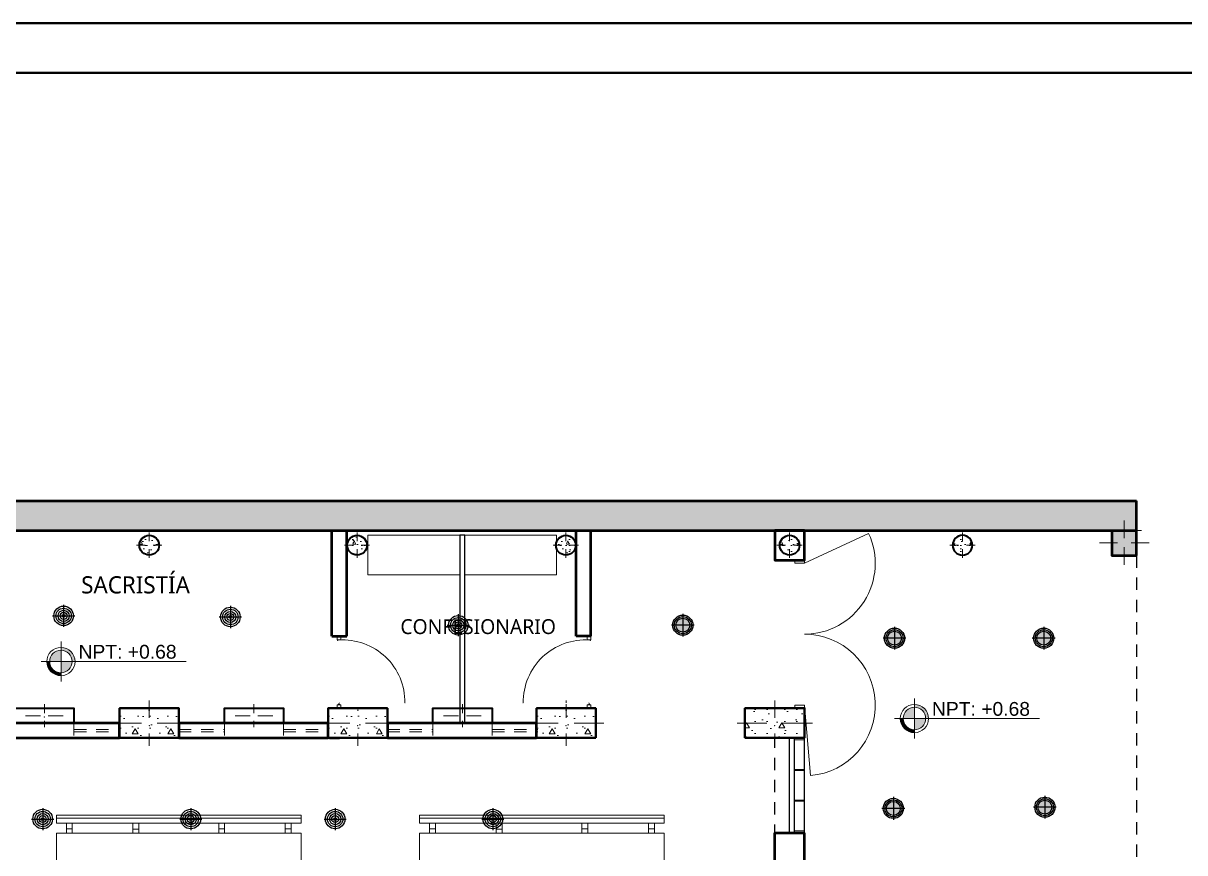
# Model space of a CAD drawing. Header units: metres. Extents: x 44 to 146, y 191 to 279.
# Drawn here: x 51.67 to 63.42, y 270.45 to 278.84 of the extents above; entities that cross this region are included whole.
import ezdxf
from ezdxf.lldxf.tags import DXFTag

# ---------------------------------------------------------------- set-up
doc = ezdxf.new("R2010")
doc.units = ezdxf.units.M
doc.set_wipeout_variables(frame=1)
for name, pattern in [('DASHED2', [0.375, 0.25, -0.125]), ('HIDDEN2', [0.1875, 0.125, -0.0625]), ('RAYITAS2', [0.1875, 0.125, -0.0625])]:
    doc.linetypes.add(name, pattern=pattern)
for name, color, linetype, lineweight in [('0_Pluma_Nº__1', 8, 'Continuous', 0), ('A-DOOR', 31, 'Continuous', 18), ('COLUMNAS 50', 7, 'Continuous', 50), ('Equipamiento SR', 253, 'Continuous', 0), ('GRAFO 0 BLANCO', 7, 'Continuous', 0), ('GRAFO01', 7, 'Continuous', 0), ('letras sr', 7, 'Continuous', 5), ('linea 001', 252, 'Continuous', 0), ('Muros el', 7, 'Continuous', 50), ('Puertas El', 25, 'Continuous', 15), ('Structural - Bearing_Pen_No__20', 1, 'Continuous', 0), ('TEXTO 100', 7, 'Continuous', 20), ('TOMACORRIENTE', 5, 'HIDDEN2', 30)]:
    doc.layers.add(name, color=color, linetype=linetype, lineweight=lineweight)
doc.layers.add('ALUMBRADO', color=1, linetype='Continuous')
doc.layers.add('RED DE HUMO', color=32, linetype='ACI')
for name, color, linetype, lineweight, true_color in [('Structural - Bearing_Pen_No__167', 7, 'Continuous', 13, 0x6a6a6a), ('Structural - Bearing_Pen_No__169', 7, 'Continuous', 13, 0x68b353), ('Structural - Bearing_Pen_No__28', 7, 'Continuous', 35, 0xa80f02)]:
    doc.layers.add(name, color=color, linetype=linetype, lineweight=lineweight, true_color=true_color)
doc.styles.add('Generales', font='trebuc.ttf', dxfattribs={"height": 0.22})
doc.styles.add('JOS', font='arial.ttf', dxfattribs={"height": 1})
doc.styles.get("Standard").update_dxf_attribs({"font": 'arial.ttf'})
tags = doc.linetypes.add('ACI', pattern='A,0.5,-0.2,["ACI",Standard,S=0.1,R=0,X=-0.1,Y=-0.05],-0.25', length=0.95).pattern_tags.tags
tags[6] = DXFTag(74, 10)

# ---------------------------------------------------------------- blocks, each defined once
blk = doc.blocks.new('CC 20')
at = {"layer": 'Structural - Bearing_Pen_No__169', "linetype": 'Continuous', "lineweight": 13, "true_color": 0x68b353}
h = blk.add_hatch(dxfattribs=at)
h.set_pattern_fill('STRUCTURAL_CONCRETE', color=85, scale=0.5, style=0, pattern_type=2)
h.set_pattern_definition([(0, (2785.2431, 1847.3841), (0, 0.31177), [0.03, -0.15]), (0, (2785.3331, 1847.54), (0, 0.31177), [0.03, -0.15]), (60, (2785.2431, 1847.3841), (-0.27, 0.155885), [0.03, -0.15]), (60, (2785.4231, 1847.3841), (-0.27, 0.155885), [0.03, -0.15]), (120, (2785.2731, 1847.3841), (0.27, 0.155885), [0.03, -0.15]), (120, (2785.4531, 1847.3841), (0.27, 0.155885), [0.03, -0.15]), (0, (2785.243096, 1847.414107), (0, 0.06), [0, -0.06, 0, -0.09]), (45, (2785.273096, 1847.414107), (-0.0424264, 0.0424264), [0, -0.045, 0, -0.075])])
h.paths.add_polyline_path([(2788.203, 1849.663), (2788.303, 1849.763), (2788.203, 1849.863), (2788.104, 1849.776)])
at = {"layer": 'Structural - Bearing_Pen_No__20', "color": 1, "linetype": 'Continuous', "lineweight": 0}
for p, q in [((2788.203, 1849.803), (2788.203, 1849.89)), ((2788.163, 1849.763), (2788.075, 1849.763)), ((2788.243, 1849.763), (2788.33, 1849.763)), ((2788.203, 1849.723), (2788.203, 1849.635))]:
    blk.add_line(p, q, dxfattribs=at)
at = {"layer": 'Structural - Bearing_Pen_No__28', "color": 14, "linetype": 'Continuous', "lineweight": 35, "true_color": 0xa80f02}
blk.add_circle((2788.203, 1849.763), 0.1, dxfattribs=at)
blk = doc.blocks.new('A$C8cde425b')
at = {"layer": 'Puertas El', "linetype": 'Continuous'}
for p, q in [((-1.467, 0), (-1.77, 0.65)), ((-0.033, 0), (0.681, 0.062))]:
    blk.add_line(p, q, dxfattribs=at)
at = {"layer": 'Puertas El', "linetype": 'ByBlock'}
for p, q in [((-1.5, 0), (-1.467, 0)), ((-1.467, 0), (-1.467, -0.096)), ((-0.033, -0.096), (-0.033, 0)), ((-0.033, 0), (0, 0)), ((0, 0), (0, -0.096)), ((-1.5, -0.096), (-1.5, 0)), ((-1.467, -0.096), (-1.5, -0.096)), ((0, -0.096), (-0.033, -0.096))]:
    blk.add_line(p, q, dxfattribs=at)
at = {"layer": 'Puertas El', "linetype": 'Continuous'}
for centre, start, end in [((-1.467, 0), 0, 115), ((-0.033, 0), 5, 180)]:
    blk.add_arc(centre, 0.717, start, end, dxfattribs=at)
blk = doc.blocks.new('A$Cbbd7e0fc')
at = {"linetype": 'ByBlock'}
for p, q in [((-1.238, 0.55), (-1.238, 0.63)), ((-1.238, 0.63), (1.238, 0.63)), ((1.238, 0.6), (-1.238, 0.6)), ((1.238, 0.63), (1.238, 0.55)), ((1.238, 0.55), (-1.238, 0.55)), ((-1.138, 0.45), (-1.138, 0.55)), ((-1.078, 0.493), (-1.138, 0.493)), ((-1.078, 0.55), (-1.078, 0.45)), ((-0.464, 0.45), (-0.464, 0.548)), ((-0.404, 0.49), (-0.464, 0.49)), ((-0.404, 0.548), (-0.404, 0.45)), ((0.404, 0.55), (0.404, 0.45)), ((0.404, 0.493), (0.464, 0.493)), ((0.464, 0.45), (0.464, 0.55)), ((1.078, 0.55), (1.078, 0.45)), ((1.078, 0.493), (1.138, 0.493)), ((1.138, 0.45), (1.138, 0.55)), ((-1.238, 0), (-1.238, 0.45)), ((-1.238, 0.45), (1.238, 0.45)), ((1.238, 0.45), (1.238, 0)), ((1.238, 0), (-1.238, 0))]:
    blk.add_line(p, q, dxfattribs=at)
blk = doc.blocks.new('LED PASILLO')
at = {"layer": 'ALUMBRADO'}
h = blk.add_hatch(color=202, dxfattribs=at)
h.dxf.hatch_style = 1
edge = h.paths.add_edge_path()
edge.add_line((0, 0.138), (0, -0.138))
edge.add_line((-0.138, 0), (0.138, 0))
edge = h.paths.add_edge_path()
edge.add_line((0, 0), (0, 0.085))
edge.add_arc((0, 0), 0.0845, 90, 180)
edge.add_line((-0.085, 0), (0, 0))
edge = h.paths.add_edge_path()
edge.add_line((0.085, 0), (0, 0))
edge.add_line((0, 0), (0, -0.085))
edge.add_arc((0, 0), 0.0845, 270, 360)
at = {"layer": 'ALUMBRADO', "color": 202}
for points in [[(-0.138, 0), (0.138, 0)], [(0, 0.138), (0, -0.138)]]:
    blk.add_lwpolyline(points, dxfattribs=at)
for radius in [0.122, 0.103, 0.0845]:
    blk.add_circle((0, 0), radius, dxfattribs=at)
blk = doc.blocks.new('LED SUM')
at = {"layer": 'ALUMBRADO', "color": 44}
for p, q in [((-0.138, 0), (0.138, 0)), ((0, 0.138), (0, -0.138))]:
    blk.add_line(p, q, dxfattribs=at)
for radius in [0.122, 0.096, 0.0698, 0.0436, 0.0175]:
    blk.add_circle((0, 0), radius, dxfattribs=at)

msp = doc.modelspace()

# ---------------------------------------------------------------- hatches: boundary and pattern name
h = msp.add_hatch()
h.set_pattern_fill('AR-CONC', color=256, scale=0.001)
h.set_pattern_definition([(50, (25.89283, 253.10265), (0.18218467, -0.0159391), [0.01905, -0.20955]), (355, (25.89283, 253.10265), (-0.0352434, 0.19105685), [0.01524, -0.1676406]), (100.45144, (25.90802, 253.10132), (0.14694125, 0.17511775), [0.01619, -0.17809024]), (46.1842, (25.89283, 253.15345), (0.271079, -0.0420423), [0.028575, -0.314325]), (96.63556, (25.91542, 253.14995), (0.2374041, 0.2474261), [0.024285, -0.2671356]), (351.18415, (25.89283, 253.15345), (0.2374041, 0.2474261), [0.02286, -0.2514597]), (21, (25.91823, 253.14075), (0.1516144, -0.1022652), [0.01905, -0.20955]), (326, (25.91823, 253.14075), (0.061802, 0.184188), [0.01524, -0.16764]), (71.45144, (25.93087, 253.13223), (0.2134164, 0.0819228), [0.01619, -0.1780899]), (37.5, (25.89283, 253.10265), (0.0030886, 0.08455504), [0, -0.165608, 0, -0.17018, 0, -0.168275]), (7.5, (25.89283, 253.10265), (0.06681966, 0.10018057), [0, -0.097028, 0, -0.161798, 0, -0.064135]), (327.5, (25.83619, 253.10265), (0.1355906, -0.00572874), [0, -0.0635, 0, -0.19812, 0, -0.26289]), (317.5, (25.81079, 253.10265), (0.14812918, 0.0254265), [0, -0.08255, 0, -0.131572, 0, -0.18669])])
h.paths.add_polyline_path([(54.645, 274.008), (48.767, 274.008), (48.767, 273.708), (54.645, 273.708)])
h.paths.add_polyline_path([(62.936, 274.008), (54.645, 274.008), (54.645, 273.708), (62.936, 273.708)])
at = {"layer": 'GRAFO 0 BLANCO', "true_color": 0x939598}
h = msp.add_hatch(color=252, dxfattribs=at)
h.dxf.hatch_style = 1
h.paths.add_polyline_path([(62.936, 273.455), (62.936, 273.705), (62.686, 273.705), (62.686, 273.455)])
at = {"layer": 'Structural - Bearing_Pen_No__169', "linetype": 'Continuous', "lineweight": 13, "true_color": 0x68b353}
h = msp.add_hatch(dxfattribs=at)
h.set_pattern_fill('STRUCTURAL_CONCRETE', color=85, style=0, pattern_type=2)
h.set_pattern_definition([(0, (43.2293, 273.2074), (0, 0.62354), [0.06, -0.3]), (0, (43.4093, 273.5192), (0, 0.62354), [0.06, -0.3]), (60, (43.2293, 273.2074), (-0.54, 0.31177), [0.06, -0.3]), (60, (43.5893, 273.2074), (-0.54, 0.31177), [0.06, -0.3]), (120, (43.2893, 273.2074), (0.54, 0.31177), [0.06, -0.3]), (120, (43.6493, 273.2074), (0.54, 0.31177), [0.06, -0.3]), (0, (43.22928, 273.2674), (0, 0.12), [0, -0.12, 0, -0.18]), (45, (43.28928, 273.2674), (-0.0848528, 0.0848528), [0, -0.09, 0, -0.15])])
h.paths.add_polyline_path([(52.641, 271.608), (53.241, 271.608), (53.241, 271.908), (52.641, 271.908)])
h = msp.add_hatch(dxfattribs=at)
h.set_pattern_fill('STRUCTURAL_CONCRETE', color=85, style=0, pattern_type=2)
h.set_pattern_definition([(0, (45.3393, 273.2074), (0, 0.62354), [0.06, -0.3]), (0, (45.5193, 273.5192), (0, 0.62354), [0.06, -0.3]), (60, (45.3393, 273.2074), (-0.54, 0.31177), [0.06, -0.3]), (60, (45.6993, 273.2074), (-0.54, 0.31177), [0.06, -0.3]), (120, (45.3993, 273.2074), (0.54, 0.31177), [0.06, -0.3]), (120, (45.7593, 273.2074), (0.54, 0.31177), [0.06, -0.3]), (0, (45.33928, 273.2674), (0, 0.12), [0, -0.12, 0, -0.18]), (45, (45.39928, 273.2674), (-0.0848528, 0.0848528), [0, -0.09, 0, -0.15])])
h.paths.add_polyline_path([(54.751, 271.608), (55.351, 271.608), (55.351, 271.908), (54.751, 271.908)])
h = msp.add_hatch(dxfattribs=at)
h.set_pattern_fill('STRUCTURAL_CONCRETE', color=85, style=0, pattern_type=2)
h.set_pattern_definition([(0, (47.4493, 273.2074), (0, 0.62354), [0.06, -0.3]), (0, (47.6293, 273.5192), (0, 0.62354), [0.06, -0.3]), (60, (47.4493, 273.2074), (-0.54, 0.31177), [0.06, -0.3]), (60, (47.8093, 273.2074), (-0.54, 0.31177), [0.06, -0.3]), (120, (47.5093, 273.2074), (0.54, 0.31177), [0.06, -0.3]), (120, (47.8693, 273.2074), (0.54, 0.31177), [0.06, -0.3]), (0, (47.44928, 273.2674), (0, 0.12), [0, -0.12, 0, -0.18]), (45, (47.50928, 273.2674), (-0.0848528, 0.0848528), [0, -0.09, 0, -0.15])])
h.paths.add_polyline_path([(56.861, 271.608), (57.461, 271.608), (57.461, 271.908), (56.861, 271.908)])
h = msp.add_hatch(dxfattribs=at)
h.set_pattern_fill('STRUCTURAL_CONCRETE', color=85, style=0, pattern_type=2)
h.set_pattern_definition([(0, (2770.4751, 1819.9539), (0, 0.62353832), [0.06, -0.30000001]), (0, (2770.6551, 1820.2657), (0, 0.62353832), [0.06, -0.30000001]), (60, (2770.4751, 1819.9539), (-0.54000002, 0.31176916), [0.06, -0.30000001]), (60, (2770.8351, 1819.9539), (-0.54000002, 0.31176916), [0.06, -0.30000001]), (120, (2770.5351, 1819.9539), (0.54000002, 0.31176916), [0.06, -0.30000001]), (120, (2770.8951, 1819.9539), (0.54000002, 0.31176916), [0.06, -0.30000001]), (0, (2770.47509, 1820.01391), (0, 0.1200000048), [0, -0.120000005, 0, -0.180000007]), (45, (2770.53509, 1820.01391), (-0.084852817, 0.084852817), [0, -0.0900000036, 0, -0.150000006])])
h.paths.add_polyline_path([(59.573, 271.608), (58.973, 271.608), (58.973, 271.908), (59.573, 271.908)])
at = {"layer": 'TEXTO 100', "ltscale": 1.3}
h = msp.add_hatch(color=256, dxfattribs=at)
edge = h.paths.add_edge_path()
edge.add_line((52.161, 272.381), (52.047, 272.381))
edge.add_line((52.047, 272.381), (52.047, 272.267))
edge.add_arc((52.047, 272.381), 0.114, 270, 360)
edge = h.paths.add_edge_path()
edge.add_arc((52.047, 272.381), 0.114, 90, 180)
edge.add_line((51.933, 272.381), (52.047, 272.381))
edge.add_line((52.047, 272.381), (52.047, 272.495))
edge = h.paths.add_edge_path()
edge.add_line((52.047, 272.524), (52.047, 272.495))
edge.add_arc((52.047, 272.381), 0.114, 0, 90, ccw=False)
edge.add_line((52.161, 272.381), (52.19, 272.381))
edge.add_arc((52.047, 272.381), 0.143, 0, 90)
for points in [[(51.933, 272.381), (51.904, 272.381, 0.416353), (52.048, 272.238), (52.048, 272.267, -0.416899)], [(60.572, 271.804), (60.543, 271.804, 0.416353), (60.687, 271.661), (60.687, 271.69, -0.416899)]]:
    msp.add_hatch(color=256, dxfattribs=at).paths.add_polyline_path(points)
h = msp.add_hatch(color=256, dxfattribs=at)
edge = h.paths.add_edge_path()
edge.add_line((60.8, 271.804), (60.686, 271.804))
edge.add_line((60.686, 271.804), (60.686, 271.69))
edge.add_arc((60.686, 271.804), 0.114, 270, 360)
edge = h.paths.add_edge_path()
edge.add_arc((60.686, 271.804), 0.114, 90, 180)
edge.add_line((60.572, 271.804), (60.686, 271.804))
edge.add_line((60.686, 271.804), (60.686, 271.918))
edge = h.paths.add_edge_path()
edge.add_line((60.686, 271.947), (60.686, 271.918))
edge.add_arc((60.686, 271.804), 0.114, 0, 90, ccw=False)
edge.add_line((60.8, 271.804), (60.829, 271.804))
edge.add_arc((60.686, 271.804), 0.143, 0, 90)

# ---------------------------------------------------------------- linework, layer by layer
at = {"linetype": 'HIDDEN2'}
msp.add_line((59.273, 270.608), (59.273, 271.608), dxfattribs=at)
for p, q in [((59.423, 270.648), (59.423, 271.608)), ((59.473, 270.648), (59.473, 271.608)), ((59.573, 270.648), (59.573, 271.608))]:
    msp.add_line(p, q)
at = {"color": 7, "lineweight": 40}
msp.add_lwpolyline([(44.219, 278.839), (104.219, 278.839), (104.219, 233.839), (44.219, 233.839), (44.219, 278.839)], dxfattribs=at)
msp.add_lwpolyline([(44.719, 278.339), (103.719, 278.339), (103.719, 234.339), (44.719, 234.339)], close=True, dxfattribs=at)
msp.add_lwpolyline([(56.084, 271.758), (56.134, 271.758), (56.134, 273.658), (56.084, 273.658)], close=True)
at = {"linetype": 'HIDDEN2'}
msp.add_lwpolyline([(62.936, 273.455), (62.936, 270.102)], dxfattribs=at)
at = {"color": 3, "lineweight": 40}
for points in [[(52.641, 271.608), (52.641, 271.908), (53.241, 271.908), (53.241, 271.608), (52.641, 271.608)], [(54.751, 271.608), (54.751, 271.908), (55.351, 271.908), (55.351, 271.608), (54.751, 271.608)], [(57.461, 271.608), (57.461, 271.908), (56.861, 271.908), (56.861, 271.608), (57.461, 271.608)], [(58.971, 271.608), (58.971, 271.908), (59.573, 271.908), (59.573, 271.608), (58.971, 271.608)]]:
    msp.add_lwpolyline(points, dxfattribs=at)
msp.add_lwpolyline([(56.084, 271.758), (56.134, 271.758)])
at = {"layer": '0_Pluma_Nº__1', "linetype": 'ByBlock'}
for points in [[(56.084, 273.658), (56.084, 273.258), (55.154, 273.258), (55.154, 273.658)], [(57.064, 273.658), (57.064, 273.258), (56.134, 273.258), (56.134, 273.658)]]:
    msp.add_lwpolyline(points, close=True, dxfattribs=at)
at = {"layer": 'COLUMNAS 50', "color": 1, "linetype": 'Continuous', "lineweight": 9}
for p, q in [((62.811, 273.628), (62.811, 273.808)), ((62.741, 273.583), (62.561, 273.583)), ((62.811, 273.538), (62.811, 273.358)), ((63.061, 273.583), (62.881, 273.583))]:
    msp.add_line(p, q, dxfattribs=at)
at = {"layer": 'COLUMNAS 50', "linetype": 'Continuous'}
msp.add_lwpolyline([(62.936, 273.455), (62.936, 273.705), (62.686, 273.705), (62.686, 273.455)], close=True, dxfattribs=at)
at = {"layer": 'GRAFO01', "color": 251, "linetype": 'DASHED2', "lineweight": 9, "ltscale": 0.4}
for points in [[(62.986, 273.708), (62.686, 273.708)], [(62.686, 273.708), (62.686, 273.707)]]:
    msp.add_lwpolyline(points, dxfattribs=at)
at = {"layer": 'linea 001', "linetype": 'RAYITAS2'}
for p, q in [((52.179, 271.695), (52.641, 271.695)), ((52.179, 271.67), (52.641, 271.67)), ((53.241, 271.695), (53.701, 271.695)), ((53.241, 271.67), (53.701, 271.67)), ((54.301, 271.695), (54.763, 271.695)), ((54.301, 271.67), (54.763, 271.67)), ((55.351, 271.695), (55.811, 271.695)), ((55.351, 271.67), (55.811, 271.67)), ((56.411, 271.695), (56.873, 271.695)), ((56.411, 271.67), (56.873, 271.67))]:
    msp.add_line(p, q, dxfattribs=at)
for points in [[(52.179, 271.758), (52.179, 271.608)], [(53.701, 271.758), (53.701, 271.608)], [(54.301, 271.758), (54.301, 271.608)], [(55.811, 271.758), (55.811, 271.608)], [(56.411, 271.758), (56.411, 271.608)]]:
    msp.add_lwpolyline(points, dxfattribs=at)
at = {"layer": 'Muros el', "ltscale": 0.05}
for p, q in [((48.767, 274.008), (62.936, 274.008)), ((48.767, 273.708), (62.936, 273.708)), ((54.79, 272.638), (54.79, 273.708)), ((54.94, 272.638), (54.94, 273.708)), ((57.261, 272.638), (57.261, 273.708)), ((57.411, 272.638), (57.411, 273.708)), ((57.261, 272.638), (57.261, 273.491)), ((57.411, 272.638), (57.411, 273.491)), ((54.767, 271.608), (54.867, 271.608)), ((59.273, 270.648), (59.573, 270.648)), ((59.573, 267.403), (59.573, 270.648))]:
    msp.add_line(p, q, dxfattribs=at)
for points in [[(62.936, 273.705), (62.936, 274.008)], [(54.79, 272.638), (54.94, 272.638)], [(57.411, 272.638), (57.261, 272.638)]]:
    msp.add_lwpolyline(points, dxfattribs=at)
for points in [[(59.573, 273.708), (59.272, 273.708), (59.273, 273.408), (59.574, 273.408)], [(51.118, 271.758), (51.118, 271.608), (52.641, 271.608), (52.641, 271.758)], [(53.241, 271.758), (53.241, 271.608), (54.751, 271.608), (54.751, 271.758)], [(55.351, 271.758), (55.351, 271.608), (56.861, 271.608), (56.861, 271.758)]]:
    msp.add_lwpolyline(points, close=True, dxfattribs=at)
msp.add_lwpolyline([(56.696, 263.511, 0.301062), (59.273, 267.403), (59.273, 270.648)], format="xyb", dxfattribs=at)
at = {"layer": 'Puertas El'}
for p, q in [((54.844, 272.593), (54.846, 272.593)), ((54.852, 272.599), (54.846, 272.599)), ((54.846, 272.599), (54.846, 272.593)), ((54.852, 272.599), (54.852, 272.601)), ((57.402, 272.599), (57.402, 272.601)), ((57.402, 272.599), (57.408, 272.599)), ((57.408, 272.599), (57.408, 272.593)), ((57.411, 272.593), (57.408, 272.593)), ((54.865, 271.962), (54.865, 271.944)), ((57.389, 271.962), (57.389, 271.944)), ((54.856, 271.953), (54.856, 271.944)), ((54.856, 271.953), (54.856, 271.944)), ((54.856, 271.953), (54.856, 271.944)), ((57.398, 271.953), (57.398, 271.944)), ((57.398, 271.953), (57.398, 271.944)), ((57.398, 271.953), (57.398, 271.944))]:
    msp.add_line(p, q, dxfattribs=at)
for points in [[(54.844, 272.638), (54.88, 272.638), (54.88, 272.601), (54.844, 272.601)], [(57.411, 272.638), (57.374, 272.638), (57.374, 272.601), (57.411, 272.601)], [(54.844, 271.908), (54.88, 271.908), (54.88, 271.944), (54.844, 271.944)], [(57.411, 271.908), (57.374, 271.908), (57.374, 271.944), (57.411, 271.944)]]:
    msp.add_lwpolyline(points, close=True, dxfattribs=at)
for centre, start, end in [((54.901, 271.973), 358.9401, 93.9696), ((57.354, 271.973), 86.0304, 181.0599)]:
    msp.add_arc(centre, 0.627, start, end, dxfattribs=at)
at = {"layer": 'Structural - Bearing_Pen_No__167', "color": 251, "lineweight": 13, "true_color": 0x6a6a6a}
for points in [[(59.573, 271.288), (59.573, 271.588), (59.473, 271.588), (59.473, 271.288)], [(59.573, 270.978), (59.573, 271.278), (59.473, 271.278), (59.473, 270.978)], [(59.573, 270.668), (59.573, 270.968), (59.473, 270.968), (59.473, 270.668)]]:
    msp.add_lwpolyline(points, close=True, dxfattribs=at)
at = {"layer": 'Structural - Bearing_Pen_No__20', "color": 1, "linetype": 'Continuous', "lineweight": 0}
for p, q in [((52.941, 271.813), (52.941, 271.988)), ((57.161, 271.813), (57.161, 271.988)), ((59.273, 271.813), (59.273, 271.988)), ((51.879, 271.86), (51.879, 271.948)), ((54.001, 271.86), (54.001, 271.948)), ((56.111, 271.86), (56.111, 271.948)), ((51.839, 271.833), (51.689, 271.833)), ((51.879, 271.78), (51.879, 271.718)), ((51.919, 271.833), (52.069, 271.833)), ((52.861, 271.758), (52.561, 271.758)), ((53.021, 271.758), (53.321, 271.758)), ((53.961, 271.833), (53.811, 271.833)), ((54.001, 271.78), (54.001, 271.718)), ((54.041, 271.833), (54.191, 271.833)), ((54.971, 271.758), (54.671, 271.758)), ((55.131, 271.758), (55.431, 271.758)), ((56.071, 271.833), (55.921, 271.833)), ((56.111, 271.78), (56.111, 271.718)), ((56.151, 271.833), (56.301, 271.833)), ((57.081, 271.758), (56.781, 271.758)), ((57.241, 271.758), (57.541, 271.758)), ((59.193, 271.758), (58.893, 271.758)), ((59.353, 271.758), (59.653, 271.758)), ((52.941, 271.653), (52.941, 271.528)), ((55.051, 271.653), (55.051, 271.528)), ((57.161, 271.653), (57.161, 271.528)), ((59.273, 271.653), (59.273, 271.528))]:
    msp.add_line(p, q, dxfattribs=at)
for p in [(51.879, 271.82), (52.941, 271.733), (55.051, 271.733), (57.161, 271.733), (59.273, 271.733)]:
    msp.add_point(p, dxfattribs=at)
at = {"layer": 'Structural - Bearing_Pen_No__28', "color": 14, "linetype": 'Continuous', "lineweight": 35, "true_color": 0xa80f02}
for points in [[(51.579, 271.758), (51.579, 271.908), (52.179, 271.908), (52.179, 271.758), (51.579, 271.758)], [(53.701, 271.758), (53.701, 271.908), (54.301, 271.908), (54.301, 271.758), (53.701, 271.758)], [(55.811, 271.758), (55.811, 271.908), (56.411, 271.908), (56.411, 271.758), (55.811, 271.758)]]:
    msp.add_lwpolyline(points, close=True, dxfattribs=at)
at = {"layer": 'TEXTO 100', "ltscale": 1.3}
for points in [[(51.846, 272.381), (53.314, 272.381), (52.048, 272.381), (52.048, 272.583), (52.048, 272.18)], [(60.485, 271.804), (61.953, 271.804), (60.687, 271.804), (60.687, 272.006), (60.687, 271.602)]]:
    msp.add_lwpolyline(points, dxfattribs=at)
for centre, radius in [((52.047, 272.381), 0.143), ((52.047, 272.381), 0.114), ((60.686, 271.804), 0.143), ((60.686, 271.804), 0.114)]:
    msp.add_circle(centre, radius, dxfattribs=at)

# ---------------------------------------------------------------- block references
for p in [(-2735.262, -1576.205), (-2733.158, -1576.205), (-2731.045, -1576.205), (-2728.78, -1576.205)]:
    msp.add_blockref('CC 20', p)
at = {"xscale": -1}
msp.add_blockref('CC 20', (2849.376, -1576.205), dxfattribs=at)
at = {"layer": 'A-DOOR', "color": 2, "lineweight": 80, "rotation": 270}
msp.add_blockref('A$C8cde425b', (59.573, 271.908), dxfattribs=at)
at = {"layer": 'Equipamiento SR'}
for p in [(53.24, 270.196), (56.916, 270.196)]:
    msp.add_blockref('A$Cbbd7e0fc', p, dxfattribs=at)
at = {"layer": 'RED DE HUMO', "xscale": 0.8112799805539835, "yscale": 0.8112799805539835, "zscale": 0.8112799805539835}
for p in [(52.074, 272.843), (53.762, 272.832), (56.069, 272.748), (51.862, 270.787), (53.361, 270.787), (54.823, 270.787), (56.419, 270.787)]:
    msp.add_blockref('LED SUM', p, dxfattribs=at)
at = {"layer": 'TOMACORRIENTE', "xscale": 0.8365500000000002, "yscale": 0.8365500000000002, "zscale": 0.8365500000000002, "rotation": 270}
for p in [(58.342, 272.749), (60.485, 272.617), (61.995, 272.617), (62.007, 270.907), (60.473, 270.895)]:
    msp.add_blockref('LED PASILLO', p, dxfattribs=at)

# ---------------------------------------------------------------- texts
at = {"layer": 'GRAFO01', "style": 'JOS'}
for p in [(52.225, 272.41), (60.864, 271.832)]:
    msp.add_text('NPT: +0.68', height=0.1397, rotation=0, dxfattribs=at).set_placement(p)
at = {"layer": 'letras sr', "attachment_point": 1, "style": 'Generales'}
for s, insert, char_height, width in [('{\\H1.1304x; \\P\\H1.60774x;SACRISTÍA}', (52.252, 273.424), 0.09558, 1.08083), ('{\\H1.1304x; \\P\\H1.15388x;CONFESIONARIO}', (55.483, 273.026), 0.115, 1.30039)]:
    msp.add_mtext(s, dxfattribs=dict(at, insert=insert, char_height=char_height, width=width))

# ---------------------------------------------------------------- next in the draw order: wipeouts: each hides what was drawn before it
for points in [[(54.865, 271.953), (54.865, 271.962), (55.527, 271.962), (55.527, 271.953)], [(57.389, 271.953), (57.389, 271.962), (56.727, 271.962), (56.727, 271.953)]]:
    msp.add_wipeout(points).dxf.layer = 'Puertas El'

# ---------------------------------------------------------------- next in the draw order: linework, layer by layer
at = {"layer": 'Puertas El'}
for points in [[(54.856, 271.953), (54.865, 271.953)], [(57.398, 271.953), (57.389, 271.953)]]:
    msp.add_lwpolyline(points, dxfattribs=at)

doc.saveas('drawing.dxf')
